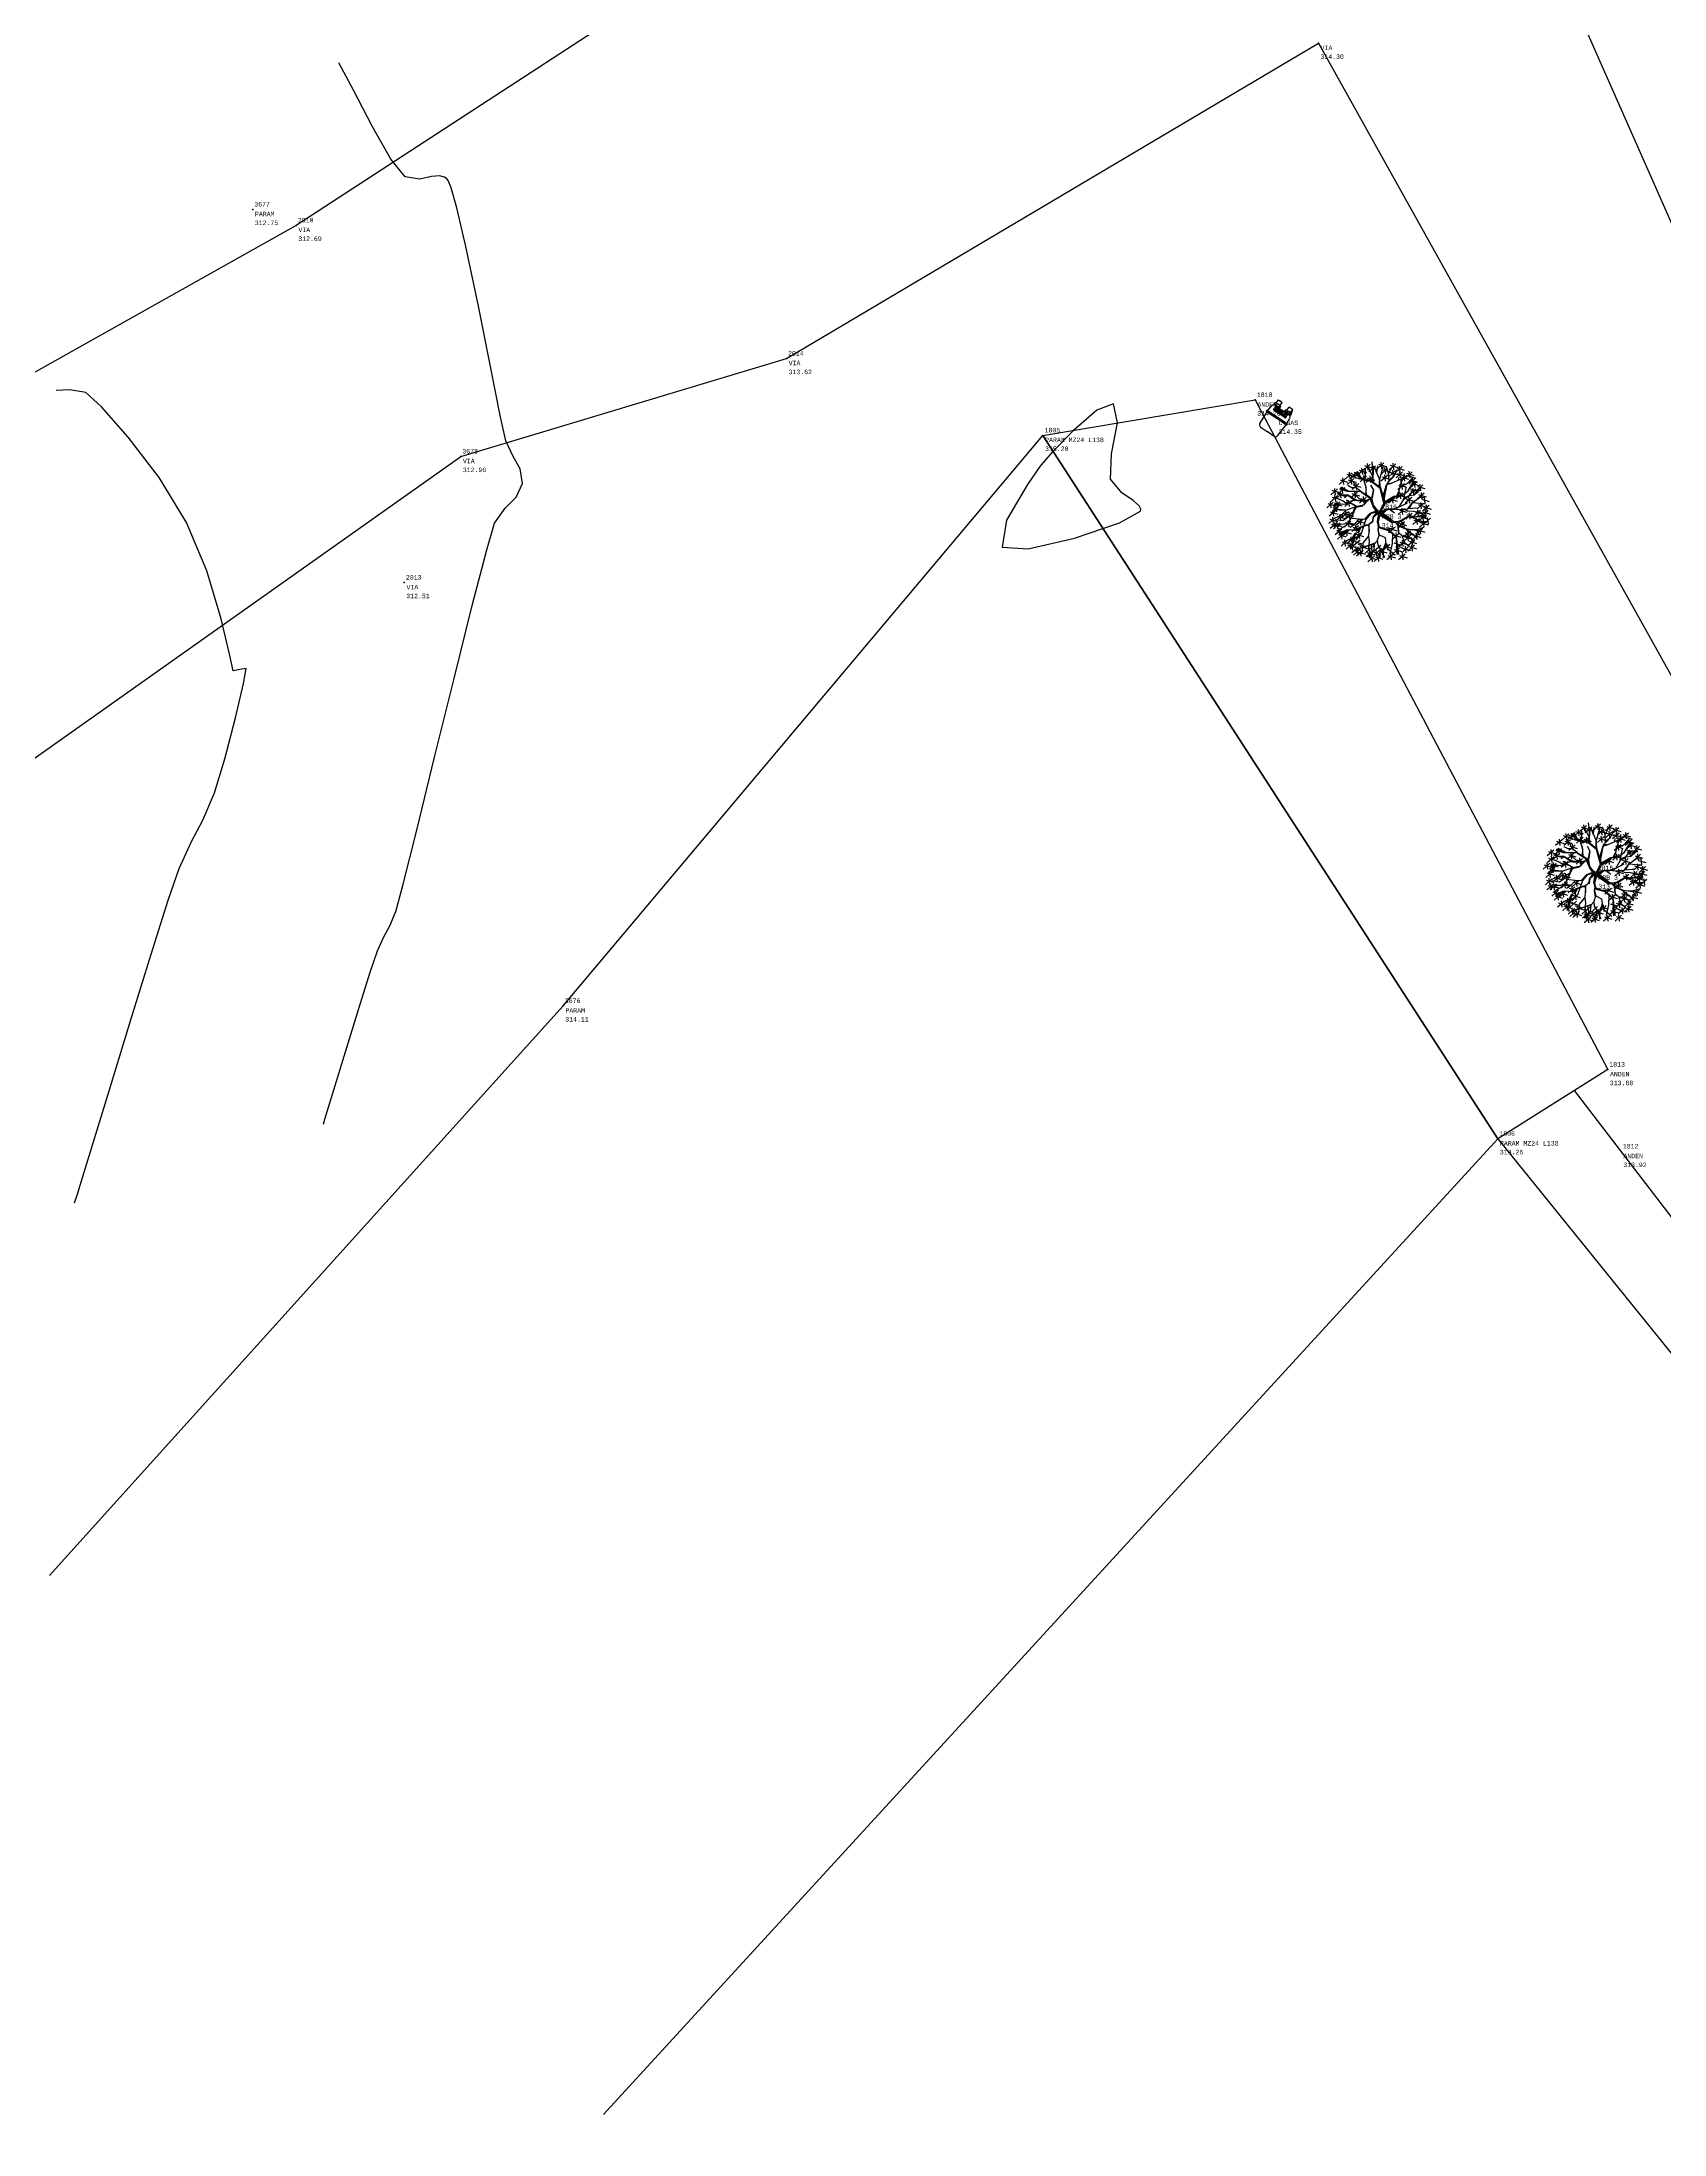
# Model space of a CAD drawing. Header units: metres. Extents: x 5050628 to 5051715, y 2427226 to 2427693.
# Drawn here: x 5051120.78 to 5051138.74, y 2427500.08 to 2427523.26 of the extents above; entities that cross this region are included whole.
import ezdxf
from ezdxf.enums import TextEntityAlignment as Align

# ---------------------------------------------------------------- set-up
doc = ezdxf.new("R2010")
doc.units = ezdxf.units.M
for name, color, linetype in [('1. Eje Vía', 7, 'Continuous'), ('Anden', 252, 'Continuous'), ('ARBOLES', 3, 'Continuous'), ('C-TOPO-MINR-N', 11, 'Continuous'), ('CVL_PUNTO', 2, 'Continuous'), ('CVL_PUNTO_COR', 2, 'Continuous'), ('CVL_PUNTO_NUM', 2, 'Continuous'), ('Paramento', 7, 'Continuous'), ('Vía', 40, 'Continuous')]:
    doc.layers.add(name, color=color, linetype=linetype)
doc.styles.add('MONOTXT4', font='monotxt4.shx')

# ---------------------------------------------------------------- blocks, each defined once
blk = doc.blocks.new('ar-2')
at = {"layer": 'ARBOLES'}
for p, q in [((28.786, 111.965), (28.579, 111.782)), ((28.613, 111.92), (28.846, 111.848)), ((28.69, 111.982), (28.714, 111.782)), ((28.994, 112.147), (28.788, 111.964)), ((28.821, 112.102), (29.055, 112.03)), ((29.043, 111.964), (28.837, 111.781)), ((28.87, 111.919), (29.104, 111.847)), ((28.899, 112.164), (28.922, 111.964)), ((28.948, 111.981), (28.971, 111.781)), ((29.159, 112.15), (28.953, 111.966)), ((29.24, 111.943), (28.972, 112.031)), ((28.986, 112.105), (29.22, 112.033)), ((29.064, 112.167), (29.087, 111.966)), ((29.381, 112.272), (29.175, 112.089)), ((29.208, 112.227), (29.442, 112.155)), ((29.442, 112.04), (29.235, 111.857)), ((29.269, 111.995), (29.502, 111.923)), ((29.286, 112.289), (29.309, 112.089)), ((29.552, 112.413), (29.346, 112.23)), ((29.401, 112.088), (29.364, 112.162)), ((29.379, 112.368), (29.613, 112.296)), ((29.632, 112.027), (29.426, 111.844)), ((29.457, 112.43), (29.48, 112.23)), ((29.459, 111.982), (29.692, 111.91)), ((29.716, 112.36), (29.509, 112.177)), ((29.537, 112.044), (29.56, 111.844)), ((29.543, 112.315), (29.776, 112.243)), ((29.603, 112.491), (29.626, 112.29)), ((29.982, 112.455), (29.776, 112.272)), ((29.809, 112.411), (30.043, 112.339)), ((29.887, 112.473), (29.91, 112.272)), ((30.096, 112.061), (29.889, 111.878)), ((30.099, 112.288), (29.893, 112.105)), ((29.923, 112.016), (30.156, 111.944)), ((29.926, 112.243), (30.16, 112.171)), ((30, 112.078), (30.023, 111.878)), ((30.004, 112.305), (30.027, 112.105)), ((30.344, 112.212), (30.137, 112.029)), ((30.353, 112.423), (30.146, 112.24)), ((30.171, 112.168), (30.404, 112.095)), ((30.18, 112.379), (30.413, 112.306)), ((30.248, 112.23), (30.271, 112.029)), ((30.257, 112.441), (30.28, 112.24)), ((30.555, 112.339), (30.348, 112.155)), ((30.566, 112.171), (30.36, 111.988)), ((30.382, 112.294), (30.615, 112.222)), ((30.393, 112.127), (30.627, 112.054)), ((30.434, 111.919), (30.446, 112)), ((30.459, 112.356), (30.482, 112.155)), ((30.471, 112.189), (30.494, 111.988)), ((30.694, 112.066), (30.488, 111.883)), ((30.521, 112.021), (30.755, 111.949)), ((30.599, 112.083), (30.622, 111.883)), ((30.86, 112.173), (30.654, 111.99)), ((30.687, 112.129), (30.921, 112.056)), ((30.743, 112.051), (30.977, 111.979)), ((30.963, 111.971), (30.756, 111.788)), ((30.765, 112.191), (30.788, 111.99)), ((30.79, 111.926), (31.023, 111.854)), ((31.017, 111.865), (30.81, 111.682)), ((30.857, 111.782), (30.956, 111.857)), ((30.867, 111.988), (30.89, 111.788)), ((30.921, 111.882), (30.945, 111.682)), ((28.4, 111.227), (28.194, 111.044)), ((28.305, 111.244), (28.328, 111.044)), ((28.528, 111.641), (28.322, 111.457)), ((28.536, 111.431), (28.33, 111.248)), ((28.355, 111.596), (28.589, 111.524)), ((28.363, 111.387), (28.597, 111.315)), ((28.603, 111.231), (28.396, 111.048)), ((28.433, 111.658), (28.456, 111.457)), ((28.441, 111.449), (28.464, 111.248)), ((28.703, 111.533), (28.497, 111.35)), ((28.507, 111.248), (28.53, 111.048)), ((28.68, 111.44), (28.53, 111.502)), ((28.764, 111.682), (28.558, 111.499)), ((28.608, 111.55), (28.631, 111.35)), ((28.669, 111.7), (28.692, 111.499)), ((28.964, 111.276), (28.758, 111.092)), ((28.869, 111.293), (28.892, 111.092)), ((29.153, 111.542), (28.947, 111.359)), ((28.98, 111.498), (29.214, 111.426)), ((29.198, 111.809), (28.992, 111.626)), ((29.025, 111.764), (29.259, 111.692)), ((29.058, 111.56), (29.081, 111.359)), ((29.29, 111.272), (29.084, 111.452)), ((29.103, 111.827), (29.126, 111.626)), ((29.426, 111.381), (29.22, 111.198)), ((29.253, 111.336), (29.486, 111.264)), ((29.331, 111.398), (29.354, 111.198)), ((30.16, 111.33), (30.393, 111.258)), ((30.237, 111.392), (30.26, 111.192)), ((30.572, 111.509), (30.366, 111.326)), ((30.399, 111.465), (30.632, 111.392)), ((30.449, 111.764), (30.683, 111.692)), ((30.477, 111.527), (30.5, 111.326)), ((30.527, 111.827), (30.55, 111.626)), ((30.603, 111.328), (30.677, 111.671)), ((30.85, 111.375), (30.644, 111.192)), ((30.677, 111.33), (30.911, 111.258)), ((30.755, 111.392), (30.778, 111.192)), ((30.808, 111.591), (31.042, 111.519)), ((30.844, 111.82), (31.077, 111.748)), ((31.2, 111.764), (30.994, 111.581)), ((31.222, 111.198), (31.016, 111.015)), ((31.027, 111.72), (31.261, 111.648)), ((31.239, 111.509), (31.033, 111.326)), ((31.066, 111.465), (31.3, 111.392)), ((31.094, 111.372), (31.231, 111.378)), ((31.105, 111.782), (31.128, 111.581)), ((31.127, 111.215), (31.15, 111.015)), ((31.144, 111.527), (31.167, 111.326)), ((31.164, 111.32), (31.398, 111.248)), ((31.242, 111.382), (31.265, 111.182)), ((28.227, 111.182), (28.46, 111.11)), ((28.468, 110.742), (28.262, 110.559)), ((28.48, 110.97), (28.274, 110.787)), ((28.295, 110.697), (28.529, 110.625)), ((28.307, 110.925), (28.541, 110.853)), ((28.513, 110.584), (28.307, 110.401)), ((28.569, 111.108), (28.363, 110.925)), ((28.373, 110.759), (28.396, 110.559)), ((28.385, 110.987), (28.408, 110.787)), ((28.608, 110.578), (28.402, 110.395)), ((28.418, 110.601), (28.441, 110.401)), ((28.43, 111.186), (28.663, 111.114)), ((28.474, 111.126), (28.497, 110.925)), ((28.699, 110.836), (28.493, 110.653)), ((28.513, 110.595), (28.536, 110.395)), ((28.526, 110.791), (28.759, 110.719)), ((28.604, 110.853), (28.627, 110.653)), ((28.875, 110.925), (28.669, 110.742)), ((28.702, 110.88), (28.936, 110.808)), ((28.953, 110.629), (28.747, 110.446)), ((28.98, 110.902), (28.774, 110.719)), ((28.78, 110.942), (28.803, 110.742)), ((28.78, 110.585), (29.013, 110.513)), ((28.807, 110.857), (29.041, 110.785)), ((28.858, 110.647), (28.881, 110.446)), ((28.885, 110.919), (28.908, 110.719)), ((29.32, 110.686), (29.114, 110.503)), ((29.147, 110.641), (29.381, 110.569)), ((29.225, 110.703), (29.248, 110.503)), ((30.627, 110.614), (30.421, 110.43)), ((30.638, 111.025), (30.432, 110.841)), ((30.454, 110.569), (30.687, 110.497)), ((30.465, 110.98), (30.699, 110.908)), ((30.532, 110.631), (30.555, 110.43)), ((30.543, 111.042), (30.566, 110.841)), ((30.868, 110.88), (30.662, 110.697)), ((30.773, 110.897), (30.796, 110.697)), ((31.089, 110.713), (30.883, 110.53)), ((30.916, 110.668), (31.15, 110.596)), ((31.128, 110.97), (30.922, 110.787)), ((30.994, 110.73), (31.017, 110.53)), ((31.033, 110.987), (31.056, 110.787)), ((31.049, 111.153), (31.283, 111.081)), ((31.276, 110.82), (31.07, 110.637)), ((31.301, 110.632), (31.094, 110.449)), ((31.103, 110.776), (31.336, 110.704)), ((31.128, 110.587), (31.361, 110.515)), ((31.368, 110.97), (31.162, 110.787)), ((31.181, 110.838), (31.204, 110.637)), ((31.394, 111.125), (31.188, 110.942)), ((31.195, 110.925), (31.428, 110.853)), ((31.205, 110.649), (31.228, 110.449)), ((31.221, 111.081), (31.455, 111.009)), ((31.433, 110.725), (31.227, 110.542)), ((31.273, 110.987), (31.296, 110.787)), ((31.299, 111.143), (31.322, 110.942)), ((31.338, 110.742), (31.361, 110.542)), ((28.34, 110.539), (28.574, 110.467)), ((28.435, 110.533), (28.669, 110.461)), ((28.669, 110.386), (28.463, 110.203)), ((28.738, 110.254), (28.532, 110.071)), ((28.565, 110.21), (28.798, 110.138)), ((28.574, 110.403), (28.597, 110.203)), ((28.848, 110.035), (28.641, 109.852)), ((28.643, 110.272), (28.666, 110.071)), ((28.675, 109.99), (28.908, 109.918)), ((28.897, 110.351), (28.69, 110.168)), ((28.724, 110.306), (28.957, 110.234)), ((28.752, 110.053), (28.776, 109.852)), ((28.801, 110.368), (28.825, 110.168)), ((29.013, 109.94), (28.807, 109.757)), ((28.84, 109.895), (29.074, 109.823)), ((29.048, 110.123), (28.842, 109.94)), ((28.875, 110.078), (29.109, 110.006)), ((28.918, 109.957), (28.941, 109.757)), ((28.953, 110.14), (28.976, 109.94)), ((28.974, 109.92), (28.997, 109.72)), ((29.183, 110.491), (28.977, 110.308)), ((29.01, 110.446), (29.243, 110.374)), ((29.237, 110.04), (29.031, 109.856)), ((29.064, 109.995), (29.297, 109.923)), ((29.088, 110.508), (29.111, 110.308)), ((29.113, 110.228), (29.346, 110.156)), ((29.181, 109.913), (29.414, 109.841)), ((29.581, 109.897), (29.605, 109.696)), ((30.165, 109.907), (29.959, 109.724)), ((30.328, 110.446), (30.122, 110.263)), ((30.155, 110.402), (30.389, 110.329)), ((30.449, 110.246), (30.243, 110.063)), ((30.276, 110.201), (30.51, 110.129)), ((30.294, 109.956), (30.527, 109.884)), ((30.354, 110.263), (30.377, 110.063)), ((30.65, 110.024), (30.444, 109.841)), ((30.477, 109.979), (30.71, 109.907)), ((30.555, 110.041), (30.578, 109.841)), ((30.811, 110.324), (30.605, 110.14)), ((30.811, 110.191), (30.605, 110.008)), ((30.638, 110.279), (30.872, 110.207)), ((30.716, 110.341), (30.739, 110.14)), ((30.716, 110.208), (30.739, 110.008)), ((30.944, 110.051), (30.738, 109.868)), ((30.771, 110.006), (31.004, 109.934)), ((30.844, 109.897), (30.867, 109.696)), ((30.849, 110.068), (30.872, 109.868)), ((31.078, 110.24), (30.872, 110.057)), ((30.883, 110.226), (31.007, 110.065)), ((30.905, 110.195), (31.138, 110.123)), ((30.983, 110.257), (31.006, 110.057)), ((31.2, 110.407), (30.994, 110.224)), ((31.105, 110.425), (31.128, 110.224)), ((29.186, 109.821), (28.979, 109.638)), ((29.235, 109.753), (29.028, 109.57)), ((29.09, 109.838), (29.113, 109.638)), ((29.331, 109.718), (29.124, 109.535)), ((29.139, 109.77), (29.162, 109.57)), ((29.158, 109.673), (29.391, 109.601)), ((29.23, 109.845), (29.463, 109.773)), ((29.235, 109.735), (29.259, 109.535)), ((29.603, 109.817), (29.397, 109.634)), ((29.459, 109.65), (29.692, 109.578)), ((29.684, 109.547), (29.478, 109.364)), ((29.508, 109.835), (29.531, 109.634)), ((29.511, 109.502), (29.745, 109.43)), ((29.514, 109.523), (29.632, 109.679)), ((29.537, 109.712), (29.56, 109.512)), ((29.589, 109.564), (29.612, 109.364)), ((29.654, 109.673), (29.887, 109.601)), ((29.887, 109.874), (29.681, 109.691)), ((29.887, 109.556), (29.681, 109.373)), ((29.904, 109.773), (29.698, 109.59)), ((29.714, 109.512), (29.948, 109.44)), ((29.731, 109.735), (29.754, 109.535)), ((29.792, 109.574), (29.815, 109.373)), ((30.01, 109.763), (29.803, 109.579)), ((29.869, 109.753), (29.831, 109.61)), ((29.831, 109.61), (29.85, 109.479)), ((29.837, 109.718), (30.07, 109.646)), ((29.914, 109.78), (29.938, 109.579)), ((29.992, 109.862), (30.226, 109.79)), ((30.282, 109.601), (30.076, 109.418)), ((30.109, 109.556), (30.343, 109.484)), ((30.167, 109.616), (30.211, 109.523)), ((30.187, 109.618), (30.21, 109.418)), ((30.471, 109.796), (30.265, 109.613)), ((30.298, 109.751), (30.532, 109.679)), ((30.376, 109.813), (30.399, 109.613)), ((30.645, 109.605), (30.439, 109.422)), ((30.472, 109.561), (30.706, 109.489)), ((30.743, 109.829), (30.537, 109.646)), ((30.55, 109.623), (30.573, 109.422)), ((30.57, 109.784), (30.804, 109.712)), ((30.648, 109.846), (30.671, 109.646)), ((30.94, 109.879), (30.733, 109.696)), ((30.767, 109.835), (31, 109.763))]:
    blk.add_line(p, q, dxfattribs=at)
at = {"layer": 'ARBOLES', "color": 27}
for p, q in [((29.041, 111.839), (28.91, 111.982)), ((29.245, 111.956), (29.091, 112.149)), ((29.115, 112.149), (29.24, 111.988)), ((29.24, 111.988), (29.14, 112.174)), ((29.277, 111.969), (29.158, 112.187)), ((29.383, 111.888), (29.245, 111.956)), ((29.383, 111.9), (29.277, 111.969)), ((29.346, 112.057), (29.369, 111.857)), ((29.37, 111.844), (29.414, 112.149)), ((29.494, 111.894), (29.383, 111.9)), ((29.588, 111.876), (29.383, 111.888)), ((29.414, 112.149), (29.395, 112.287)), ((29.619, 111.888), (29.494, 111.894)), ((29.638, 112.025), (29.5, 112.311)), ((29.862, 111.657), (29.588, 111.876)), ((29.638, 112.218), (29.619, 112.342)), ((29.619, 111.888), (29.644, 112.043)), ((29.62, 112.377), (29.643, 112.177)), ((29.638, 112.342), (29.65, 112.224)), ((29.644, 112.043), (29.638, 112.218)), ((29.638, 111.906), (29.644, 111.863)), ((29.644, 111.993), (29.662, 112.348)), ((29.669, 111.832), (29.644, 111.993)), ((29.756, 112.137), (29.688, 112.342)), ((29.762, 112.143), (29.787, 112.361)), ((29.849, 111.956), (29.762, 112.143)), ((29.837, 111.701), (29.855, 111.95)), ((29.874, 111.677), (29.849, 111.956)), ((29.855, 111.956), (29.974, 112.361)), ((30.129, 112.131), (30.048, 112.355)), ((30.08, 111.794), (30.142, 111.882)), ((30.142, 111.882), (30.129, 112.131)), ((30.136, 112.137), (30.229, 112.305)), ((30.142, 111.919), (30.297, 112.038)), ((30.147, 111.882), (30.297, 112.031)), ((30.223, 111.82), (30.428, 111.913)), ((30.297, 112.031), (30.396, 112.249)), ((30.428, 111.913), (30.739, 112.056)), ((30.484, 111.714), (30.546, 111.888)), ((30.546, 111.888), (30.595, 111.956)), ((30.595, 111.956), (30.621, 112.125)), ((30.701, 111.8), (30.857, 111.963)), ((30.757, 111.863), (30.87, 111.943)), ((30.757, 111.85), (30.882, 111.919)), ((28.723, 111.148), (28.437, 111.198)), ((28.711, 111.253), (28.481, 111.359)), ((28.53, 111.488), (28.763, 111.416)), ((28.591, 111.638), (28.825, 111.565)), ((28.853, 111.558), (28.611, 111.664)), ((28.853, 111.564), (28.636, 111.67)), ((28.897, 111.564), (28.654, 111.695)), ((28.853, 111.44), (28.68, 111.44)), ((28.829, 111.166), (28.711, 111.253)), ((28.848, 111.434), (28.755, 111.366)), ((28.791, 111.231), (29.025, 111.159)), ((29.116, 111.085), (28.811, 111.284)), ((29.016, 111.278), (28.823, 111.166)), ((28.978, 111.677), (28.853, 111.744)), ((29.245, 111.558), (28.853, 111.558)), ((29.091, 111.303), (28.853, 111.44)), ((29.041, 111.297), (28.854, 111.434)), ((29.091, 111.677), (28.978, 111.677)), ((29.246, 111.253), (29.016, 111.278)), ((29.102, 111.683), (29.041, 111.839)), ((29.234, 111.272), (29.041, 111.297)), ((29.277, 111.259), (29.091, 111.303)), ((29.258, 111.564), (29.102, 111.683)), ((29.494, 111.409), (29.245, 111.558)), ((29.408, 111.26), (29.265, 111.26)), ((29.563, 111.334), (29.271, 111.534)), ((29.457, 111.285), (29.277, 111.259)), ((29.47, 111.285), (29.339, 111.129)), ((29.433, 111.278), (29.339, 111.129)), ((29.42, 111.733), (29.37, 111.844)), ((29.37, 111.844), (29.42, 111.683)), ((29.42, 111.683), (29.414, 111.471)), ((29.439, 111.458), (29.42, 111.733)), ((29.544, 111.334), (29.457, 111.285)), ((29.55, 111.309), (29.47, 111.285)), ((29.619, 111.328), (29.494, 111.409)), ((29.55, 111.309), (29.625, 111.135)), ((29.595, 111.266), (29.563, 111.334)), ((29.662, 111.601), (29.576, 111.757)), ((29.6, 111.352), (29.656, 111.595)), ((29.644, 111.11), (29.6, 111.322)), ((29.656, 111.129), (29.619, 111.328)), ((29.625, 111.346), (29.662, 111.601)), ((29.881, 111.664), (29.669, 111.832)), ((29.98, 111.197), (29.862, 111.657)), ((29.967, 111.378), (29.881, 111.664)), ((29.961, 111.421), (30.067, 111.77)), ((29.998, 111.352), (29.967, 111.378)), ((30.004, 111.179), (29.974, 111.346)), ((29.98, 111.384), (30.017, 111.534)), ((29.998, 111.365), (30.08, 111.794)), ((30.017, 111.179), (29.998, 111.352)), ((30.017, 111.246), (30.297, 111.409)), ((30.03, 111.209), (30.253, 111.359)), ((30.036, 111.179), (30.309, 111.396)), ((30.086, 111.776), (30.223, 111.82)), ((30.104, 111.813), (30.229, 111.826)), ((30.333, 111.375), (30.126, 111.192)), ((30.297, 111.409), (30.422, 111.421)), ((30.309, 111.396), (30.471, 111.409)), ((30.385, 111.421), (30.459, 111.59)), ((30.622, 111.809), (30.416, 111.626)), ((30.422, 111.421), (30.446, 111.502)), ((30.446, 111.502), (30.491, 111.701)), ((30.471, 111.409), (30.565, 111.446)), ((30.472, 111.091), (30.609, 111.322)), ((30.491, 111.701), (30.701, 111.8)), ((30.491, 111.091), (30.721, 111.21)), ((30.502, 111.739), (30.695, 111.794)), ((30.565, 111.446), (30.739, 111.577)), ((30.609, 111.322), (30.783, 111.434)), ((30.615, 111.366), (30.789, 111.44)), ((30.727, 111.017), (30.876, 111.216)), ((30.739, 111.577), (30.857, 111.782)), ((30.981, 111.635), (30.775, 111.452)), ((30.777, 111.036), (30.889, 111.229)), ((30.783, 111.648), (31.017, 111.576)), ((30.783, 111.434), (30.939, 111.453)), ((30.789, 111.434), (30.895, 111.621)), ((30.876, 111.216), (31.094, 111.372)), ((30.886, 111.653), (30.909, 111.452)), ((30.889, 111.216), (31.275, 111.173)), ((30.939, 111.453), (31.088, 111.652)), ((30.939, 111.453), (31.119, 111.614)), ((28.396, 111.064), (28.63, 110.991)), ((28.406, 110.992), (28.767, 110.98)), ((28.786, 110.98), (28.412, 111.011)), ((28.648, 110.817), (28.418, 110.705)), ((28.637, 111.16), (28.419, 111.135)), ((28.431, 111.16), (28.556, 111.166)), ((28.699, 110.637), (28.456, 110.675)), ((28.923, 110.563), (28.63, 110.525)), ((28.804, 110.979), (28.648, 110.817)), ((28.848, 110.743), (28.699, 110.637)), ((28.823, 111.166), (28.723, 111.148)), ((28.991, 110.793), (28.798, 110.5)), ((29.102, 111.085), (28.804, 110.979)), ((28.985, 110.805), (28.848, 110.743)), ((29.284, 110.681), (28.916, 110.724)), ((29.06, 110.538), (28.923, 110.563)), ((29.072, 111.067), (28.973, 110.799)), ((29.103, 111.06), (28.985, 110.805)), ((28.997, 111.173), (29.14, 111.098)), ((29.178, 110.669), (29.06, 110.538)), ((29.339, 111.129), (29.102, 111.085)), ((29.109, 111.067), (29.327, 111.116)), ((29.408, 110.693), (29.178, 110.669)), ((29.421, 110.687), (29.271, 110.245)), ((29.545, 110.868), (29.377, 110.693)), ((29.551, 110.861), (29.408, 110.693)), ((29.433, 110.693), (29.582, 110.868)), ((29.613, 110.612), (29.514, 110.525)), ((29.582, 110.575), (29.514, 110.519)), ((29.738, 110.942), (29.545, 110.868)), ((29.756, 110.917), (29.551, 110.861)), ((29.626, 110.6), (29.582, 110.575)), ((29.644, 110.774), (29.613, 110.612)), ((29.651, 110.743), (29.626, 110.6)), ((29.763, 110.923), (29.638, 111.098)), ((29.749, 110.967), (29.644, 111.11)), ((29.848, 110.918), (29.651, 110.743)), ((29.756, 110.992), (29.656, 111.129)), ((29.657, 110.768), (29.781, 110.936)), ((29.812, 110.923), (29.657, 110.768)), ((29.855, 110.917), (29.749, 110.967)), ((29.855, 110.917), (29.756, 110.992)), ((29.812, 110.874), (29.769, 110.625)), ((29.848, 110.918), (29.775, 110.612)), ((29.775, 110.612), (29.812, 110.457)), ((29.856, 110.812), (29.8, 110.618)), ((29.8, 110.618), (29.825, 110.469)), ((29.848, 110.918), (29.98, 111.197)), ((29.848, 110.918), (30.004, 111.179)), ((29.848, 110.918), (29.887, 110.811)), ((29.893, 110.954), (29.881, 110.917)), ((29.881, 110.917), (29.905, 110.817)), ((29.887, 110.811), (30.223, 110.599)), ((29.905, 110.817), (29.918, 110.917)), ((29.918, 110.992), (30.017, 111.16)), ((29.918, 110.936), (30.043, 111.017)), ((29.918, 110.917), (29.918, 110.992)), ((29.924, 110.911), (30.018, 110.986)), ((29.93, 110.898), (30.291, 110.618)), ((29.937, 110.805), (29.93, 110.867)), ((29.93, 110.867), (30.21, 110.655)), ((30.204, 110.631), (29.937, 110.805)), ((29.949, 110.886), (30.092, 111.005)), ((30.21, 110.655), (29.967, 110.811)), ((30.018, 110.986), (30.105, 111.017)), ((30.092, 111.005), (30.155, 111.005)), ((30.105, 111.017), (30.298, 111.017)), ((30.155, 111.005), (30.31, 110.892)), ((30.192, 110.986), (30.323, 111.011)), ((30.291, 110.618), (30.204, 110.631)), ((30.223, 110.599), (30.341, 110.593)), ((30.279, 111.017), (30.472, 111.091)), ((30.298, 111.017), (30.422, 110.992)), ((30.309, 110.618), (30.372, 110.618)), ((30.341, 110.593), (30.422, 110.493)), ((30.348, 111.017), (30.478, 111.091)), ((30.372, 110.618), (30.502, 110.649)), ((30.403, 110.581), (30.446, 110.493)), ((30.409, 110.581), (30.534, 110.643)), ((30.422, 110.992), (30.727, 111.017)), ((30.502, 110.649), (30.739, 110.787)), ((30.528, 110.992), (30.659, 110.986)), ((30.534, 110.643), (30.733, 110.768)), ((30.628, 111.005), (30.721, 110.955)), ((30.695, 110.835), (30.928, 110.763)), ((30.721, 110.955), (30.908, 110.942)), ((30.733, 110.768), (30.9, 110.737)), ((30.739, 110.787), (30.882, 110.755)), ((30.746, 111.023), (30.976, 111.048)), ((30.882, 110.755), (31.199, 110.787)), ((30.9, 110.737), (31.156, 110.631)), ((31.138, 110.612), (30.907, 110.724)), ((30.908, 110.942), (31.293, 110.874)), ((31.181, 110.811), (30.919, 110.761)), ((30.955, 110.925), (31.189, 110.853)), ((30.976, 111.048), (31.063, 111.042)), ((31.249, 110.581), (31.138, 110.612)), ((31.261, 110.599), (31.144, 110.625)), ((31.156, 110.631), (31.274, 110.625)), ((31.298, 110.798), (31.181, 110.811)), ((31.199, 110.787), (31.293, 110.755)), ((31.298, 110.78), (31.224, 110.792)), ((28.568, 110.525), (28.462, 110.5)), ((28.63, 110.525), (28.475, 110.482)), ((28.496, 110.341), (28.729, 110.269)), ((28.798, 110.5), (28.531, 110.339)), ((28.755, 110.538), (28.537, 110.532)), ((28.86, 110.357), (28.58, 110.27)), ((28.705, 110.282), (28.58, 110.257)), ((28.599, 110.233), (28.705, 110.282)), ((28.612, 110.208), (28.842, 110.345)), ((28.991, 110.096), (28.755, 109.984)), ((29.109, 110.339), (28.86, 110.357)), ((29.066, 110.532), (28.923, 110.438)), ((29.035, 110.158), (28.96, 109.791)), ((29.091, 110.245), (28.973, 109.766)), ((29.078, 110.251), (28.991, 110.096)), ((29.184, 110.282), (29.078, 110.251)), ((29.286, 110.273), (29.08, 110.09)), ((29.271, 110.245), (29.103, 110.052)), ((29.228, 110.432), (29.109, 110.339)), ((29.122, 110.332), (29.228, 110.407)), ((29.228, 110.407), (29.165, 110.282)), ((29.253, 110.426), (29.184, 110.282)), ((29.191, 110.29), (29.214, 110.09)), ((29.676, 109.915), (29.215, 109.772)), ((29.414, 110.507), (29.228, 110.432)), ((29.246, 109.784), (29.713, 109.952)), ((29.427, 110.494), (29.253, 110.426)), ((29.321, 109.952), (29.302, 109.679)), ((29.489, 110.152), (29.321, 109.952)), ((29.514, 110.519), (29.414, 110.507)), ((29.501, 110.482), (29.427, 110.494)), ((29.52, 110.332), (29.489, 110.152)), ((29.52, 109.984), (29.489, 109.753)), ((29.495, 110.164), (29.52, 109.984)), ((29.501, 110.519), (29.52, 110.332)), ((29.52, 110.307), (29.526, 110.513)), ((29.682, 109.915), (29.663, 109.729)), ((29.781, 110.027), (29.682, 109.915)), ((29.831, 110.195), (29.775, 110.04)), ((29.775, 110.04), (29.787, 109.884)), ((29.8, 110.45), (29.787, 110.357)), ((29.787, 110.357), (29.819, 110.183)), ((29.819, 110.432), (29.794, 110.364)), ((29.794, 110.364), (29.837, 110.208)), ((29.812, 110.457), (29.887, 110.413)), ((29.825, 110.469), (29.912, 110.426)), ((29.837, 110.208), (30.018, 110.12)), ((29.887, 110.413), (30.124, 110.345)), ((29.912, 110.426), (30.092, 110.37)), ((30.024, 109.909), (29.955, 109.76)), ((30.043, 109.915), (29.962, 109.747)), ((30.018, 110.12), (30.043, 109.915)), ((30.03, 109.965), (30.024, 109.909)), ((30.043, 109.915), (30.099, 109.772)), ((30.285, 110.413), (30.055, 110.382)), ((30.07, 109.924), (30.093, 109.724)), ((30.124, 110.37), (30.254, 110.264)), ((30.124, 110.345), (30.248, 110.245)), ((30.13, 110.37), (30.285, 110.413)), ((30.235, 109.934), (30.167, 109.616)), ((30.248, 110.245), (30.235, 109.934)), ((30.26, 110.257), (30.379, 110.071)), ((30.366, 110.046), (30.379, 109.853)), ((30.379, 110.071), (30.397, 109.884)), ((30.416, 110.488), (30.428, 110.282)), ((30.422, 110.493), (30.701, 110.369)), ((30.428, 110.282), (30.546, 110.189)), ((30.453, 110.282), (30.435, 110.482)), ((30.446, 110.493), (30.695, 110.388)), ((30.546, 110.189), (30.615, 109.971)), ((30.565, 110.171), (30.814, 110.102)), ((30.578, 110.189), (30.827, 110.108)), ((30.615, 109.971), (30.771, 109.853)), ((30.638, 110.146), (30.872, 110.074)), ((30.683, 110.364), (30.883, 110.226)), ((30.695, 110.388), (31, 110.35)), ((30.701, 110.369), (31.019, 110.376)), ((30.827, 110.108), (30.914, 109.977)), ((31, 110.35), (31.099, 110.195)), ((31.019, 110.376), (31.231, 110.443)), ((31.027, 110.363), (31.261, 110.29)), ((29.215, 109.772), (29.085, 109.691)), ((29.302, 109.679), (29.259, 109.616)), ((29.632, 109.695), (29.426, 109.512)), ((29.677, 109.879), (29.47, 109.696)), ((29.663, 109.729), (29.47, 109.517)), ((29.663, 109.722), (29.539, 109.511)), ((29.787, 109.884), (29.869, 109.753)), ((29.875, 109.753), (29.999, 109.492)), ((29.962, 109.747), (29.955, 109.486)), ((30.099, 109.772), (30.335, 109.573)), ((30.397, 109.585), (30.372, 109.841)), ((30.379, 109.853), (30.422, 109.592)), ((30.391, 109.884), (30.441, 109.592)), ((30.397, 109.884), (30.652, 109.735))]:
    blk.add_line(p, q, dxfattribs=at)
blk = doc.blocks.new('*X64')
at = {"color": 0}
for p, q in [((833.9, 176.5, 2), (834.9, 177.6, 2)), ((833.9, 177, 2), (834.5, 177.6, 2)), ((833.9, 177.4, 2), (834, 177.6, 2)), ((833.9, 176.1, 2), (834.4, 176.6, 2)), ((833.9, 175.6, 2), (834.4, 176.1, 2)), ((833.9, 175.2, 2), (834.4, 175.7, 2)), ((833.9, 174.7, 2), (834.4, 175.2, 2)), ((834, 174.4, 2), (834.6, 175, 2)), ((834.4, 174.4, 2), (835, 175, 2)), ((834.8, 177, 2), (835.4, 177.6, 2)), ((834.9, 174.4, 2), (836.4, 175.9, 2)), ((835.2, 177, 2), (835.8, 177.6, 2)), ((835.3, 174.4, 2), (836.4, 175.4, 2)), ((835.4, 176.2, 2), (836.7, 177.6, 2)), ((835.4, 176.7, 2), (836.3, 177.6, 2)), ((835.4, 175.8, 2), (836.4, 176.8, 2)), ((835.4, 175.3, 2), (836.4, 176.3, 2)), ((835.8, 174.4, 2), (836.4, 175, 2)), ((836.2, 174.4, 2), (836.8, 175, 2)), ((836.6, 177, 2), (837.2, 177.6, 2)), ((836.7, 174.4, 2), (837.3, 175, 2)), ((837, 177, 2), (837.6, 177.6, 2)), ((837.1, 174.4, 2), (838.4, 175.6, 2)), ((837.4, 176.4, 2), (838.5, 177.6, 2)), ((837.4, 176.9, 2), (838.1, 177.6, 2)), ((837.4, 176, 2), (839, 177.6, 2)), ((837.4, 175.5, 2), (838.4, 176.5, 2)), ((837.4, 175.1, 2), (838.4, 176.1, 2)), ((837.6, 174.4, 2), (838.4, 175.2, 2)), ((838, 174.4, 2), (838.6, 175, 2)), ((838.5, 174.4, 2), (839.1, 175, 2)), ((838.8, 177, 2), (839.4, 177.6, 2)), ((838.9, 174.4, 2), (840.1, 175.6, 2)), ((839.3, 177, 2), (839.9, 177.6, 2)), ((839.4, 176.6, 2), (840.1, 177.4, 2)), ((839.4, 176.2, 2), (840.1, 177, 2)), ((839.4, 175.7, 2), (840.1, 176.5, 2)), ((839.4, 175.3, 2), (840.1, 176.1, 2)), ((839.4, 174.4, 2), (840.1, 175.2, 2)), ((839.8, 174.4, 2), (840.1, 174.7, 2))]:
    blk.add_line(p, q, dxfattribs=at)
blk = doc.blocks.new('gas')
for p, q in [((840269.28, 1366923.33, -0.27), (840269.31, 1366923.67, -0.27)), ((840269.36, 1366923.8, -0.27), (840269.36, 1366923.91, -0.27)), ((840269.36, 1366923.82, -0.27), (840269.74, 1366923.82, -0.27)), ((840269.36, 1366923.8, -0.27), (840269.74, 1366923.8, -0.27)), ((840269.4, 1366923.93, -0.27), (840269.55, 1366923.93, -0.27)), ((840269.42, 1366923.93, -0.27), (840269.42, 1366924.14, -0.27)), ((840269.42, 1366924.14, -0.27), (840269.67, 1366924.14, -0.27)), ((840269.42, 1366923.78, -0.27), (840269.42, 1366923.8, -0.27)), ((840269.43, 1366923.78, -0.27), (840269.9, 1366923.78, -0.27)), ((840269.45, 1366923.91, -0.27), (840269.45, 1366923.82, -0.27)), ((840269.51, 1366923.53, -0.27), (840269.51, 1366923.78, -0.27)), ((840269.51, 1366923.53, -0.27), (840269.9, 1366923.53, -0.27)), ((840269.53, 1366923.76, -0.27), (840269.9, 1366923.76, -0.27)), ((840269.53, 1366923.55, -0.27), (840269.53, 1366923.76, -0.27)), ((840269.53, 1366923.55, -0.27), (840269.9, 1366923.55, -0.27)), ((840269.69, 1366923.93, -0.27), (840269.55, 1366923.93, -0.27)), ((840269.57, 1366923.59, -0.27), (840269.57, 1366923.72, -0.27)), ((840269.57, 1366923.72, -0.27), (840270.01, 1366923.72, -0.27)), ((840269.57, 1366923.59, -0.27), (840270.01, 1366923.59, -0.27)), ((840269.62, 1366923.68, -0.27), (840269.64, 1366923.68, -0.27)), ((840269.62, 1366923.64, -0.27), (840269.62, 1366923.68, -0.27)), ((840269.62, 1366923.64, -0.27), (840269.64, 1366923.64, -0.27)), ((840269.64, 1366923.91, -0.27), (840269.64, 1366923.82, -0.27)), ((840269.64, 1366923.64, -0.27), (840269.64, 1366923.68, -0.27)), ((840269.66, 1366923.68, -0.27), (840269.68, 1366923.68, -0.27)), ((840269.66, 1366923.64, -0.27), (840269.66, 1366923.68, -0.27)), ((840269.66, 1366923.64, -0.27), (840269.68, 1366923.64, -0.27)), ((840269.67, 1366923.93, -0.27), (840269.67, 1366924.14, -0.27)), ((840269.67, 1366923.78, -0.27), (840269.67, 1366923.8, -0.27)), ((840269.68, 1366923.64, -0.27), (840269.68, 1366923.68, -0.27)), ((840269.71, 1366923.68, -0.27), (840269.73, 1366923.68, -0.27)), ((840269.71, 1366923.64, -0.27), (840269.71, 1366923.68, -0.27)), ((840269.71, 1366923.64, -0.27), (840269.73, 1366923.64, -0.27)), ((840269.73, 1366923.8, -0.27), (840269.73, 1366923.91, -0.27)), ((840269.73, 1366923.64, -0.27), (840269.73, 1366923.68, -0.27)), ((840269.75, 1366923.68, -0.27), (840269.77, 1366923.68, -0.27)), ((840269.75, 1366923.64, -0.27), (840269.75, 1366923.68, -0.27)), ((840269.75, 1366923.64, -0.27), (840269.77, 1366923.64, -0.27)), ((840269.77, 1366923.64, -0.27), (840269.77, 1366923.68, -0.27)), ((840269.79, 1366923.68, -0.27), (840269.81, 1366923.68, -0.27)), ((840269.79, 1366923.64, -0.27), (840269.79, 1366923.68, -0.27)), ((840269.79, 1366923.64, -0.27), (840269.81, 1366923.64, -0.27)), ((840269.81, 1366923.64, -0.27), (840269.81, 1366923.68, -0.27)), ((840269.83, 1366923.68, -0.27), (840269.85, 1366923.68, -0.27)), ((840269.83, 1366923.64, -0.27), (840269.83, 1366923.68, -0.27)), ((840269.83, 1366923.64, -0.27), (840269.85, 1366923.64, -0.27)), ((840269.85, 1366923.64, -0.27), (840269.85, 1366923.68, -0.27)), ((840269.86, 1366923.69, -0.27), (840269.86, 1366923.62, -0.27)), ((840269.86, 1366923.69, -0.27), (840269.99, 1366923.69, -0.27)), ((840269.86, 1366923.62, -0.27), (840269.99, 1366923.62, -0.27)), ((840269.87, 1366923.68, -0.27), (840269.89, 1366923.68, -0.27)), ((840269.87, 1366923.64, -0.27), (840269.87, 1366923.68, -0.27)), ((840269.87, 1366923.64, -0.27), (840269.89, 1366923.64, -0.27)), ((840269.89, 1366923.64, -0.27), (840269.89, 1366923.68, -0.27)), ((840270.37, 1366923.78, -0.27), (840269.9, 1366923.78, -0.27)), ((840270.28, 1366923.76, -0.27), (840269.9, 1366923.76, -0.27)), ((840270.28, 1366923.55, -0.27), (840269.9, 1366923.55, -0.27)), ((840270.3, 1366923.53, -0.27), (840269.9, 1366923.53, -0.27)), ((840269.91, 1366923.68, -0.27), (840269.94, 1366923.68, -0.27)), ((840269.91, 1366923.64, -0.27), (840269.91, 1366923.68, -0.27)), ((840269.91, 1366923.64, -0.27), (840269.94, 1366923.64, -0.27)), ((840269.94, 1366923.64, -0.27), (840269.94, 1366923.68, -0.27)), ((840269.96, 1366923.68, -0.27), (840269.98, 1366923.68, -0.27)), ((840269.96, 1366923.64, -0.27), (840269.96, 1366923.68, -0.27)), ((840269.96, 1366923.64, -0.27), (840269.98, 1366923.64, -0.27)), ((840269.98, 1366923.64, -0.27), (840269.98, 1366923.68, -0.27)), ((840269.99, 1366923.69, -0.27), (840269.99, 1366923.62, -0.27)), ((840270.01, 1366923.59, -0.27), (840270.01, 1366923.72, -0.27)), ((840270.07, 1366923.8, -0.27), (840270.07, 1366923.91, -0.27)), ((840270.44, 1366923.82, -0.27), (840270.07, 1366923.82, -0.27)), ((840270.44, 1366923.8, -0.27), (840270.07, 1366923.8, -0.27)), ((840270.11, 1366923.93, -0.27), (840270.26, 1366923.93, -0.27)), ((840270.38, 1366924.14, -0.27), (840270.13, 1366924.14, -0.27)), ((840270.13, 1366923.93, -0.27), (840270.13, 1366924.14, -0.27)), ((840270.13, 1366923.78, -0.27), (840270.13, 1366923.8, -0.27)), ((840270.16, 1366923.91, -0.27), (840270.16, 1366923.82, -0.27)), ((840270.4, 1366923.93, -0.27), (840270.26, 1366923.93, -0.27)), ((840270.28, 1366923.55, -0.27), (840270.28, 1366923.76, -0.27)), ((840270.3, 1366923.53, -0.27), (840270.3, 1366923.78, -0.27)), ((840270.35, 1366923.91, -0.27), (840270.35, 1366923.82, -0.27)), ((840270.38, 1366923.93, -0.27), (840270.38, 1366924.14, -0.27)), ((840270.38, 1366923.78, -0.27), (840270.38, 1366923.8, -0.27)), ((840270.44, 1366923.8, -0.27), (840270.44, 1366923.91, -0.27)), ((840270.53, 1366923.33, -0.27), (840270.5, 1366923.67, -0.27)), ((840269.27, 1366923.32, -0.27), (840269.23, 1366923.32, -0.27)), ((840269.23, 1366923.24, -0.27), (840269.23, 1366923.32, -0.27)), ((840269.28, 1366923.28, -0.27), (840269.23, 1366923.28, -0.27)), ((840269.27, 1366923.24, -0.27), (840269.23, 1366923.24, -0.27)), ((840269.28, 1366923.32, -0.27), (840269.9, 1366923.32, -0.27)), ((840269.28, 1366923.28, -0.27), (840269.9, 1366923.28, -0.27)), ((840269.28, 1366923.24, -0.27), (840269.9, 1366923.24, -0.27)), ((840269.28, 1366923.23, -0.27), (840269.31, 1366922.48, -0.27)), ((840269.44, 1366922.36, -0.27), (840269.9, 1366922.36, -0.27)), ((840270.53, 1366923.32, -0.27), (840269.9, 1366923.32, -0.27)), ((840270.53, 1366923.28, -0.27), (840269.9, 1366923.28, -0.27)), ((840270.53, 1366923.24, -0.27), (840269.9, 1366923.24, -0.27)), ((840270.37, 1366922.36, -0.27), (840269.9, 1366922.36, -0.27)), ((840270.53, 1366923.23, -0.27), (840270.49, 1366922.48, -0.27)), ((840270.53, 1366923.28, -0.27), (840270.57, 1366923.28, -0.27)), ((840270.54, 1366923.32, -0.27), (840270.57, 1366923.32, -0.27)), ((840270.54, 1366923.24, -0.27), (840270.57, 1366923.24, -0.27)), ((840270.57, 1366923.24, -0.27), (840270.57, 1366923.32, -0.27))]:
    blk.add_line(p, q)
blk.add_circle((840270.13, 1366923.66, -0.27), 0.0262)
for centre, radius, start, end in [((840269.43, 1366923.66, -0.27), 0.125, 90, 174.8056), ((840269.41, 1366923.86, -0.27), 0.0649, 42.9903, 138.0008), ((840269.55, 1366923.71, -0.27), 0.216, 89.6554, 115.4022), ((840269.55, 1366923.71, -0.27), 0.216, 64.5978, 90.3446), ((840269.69, 1366923.86, -0.27), 0.0649, 41.9992, 137.0097), ((840270.12, 1366923.86, -0.27), 0.0649, 42.9903, 138.0008), ((840270.2, 1366923.66, -0.27), 0.0577, 202.5546, 161.6842), ((840270.26, 1366923.71, -0.27), 0.216, 89.6554, 115.4022), ((840270.26, 1366923.71, -0.27), 0.216, 64.5978, 90.3446), ((840270.4, 1366923.86, -0.27), 0.0649, 41.9992, 137.0097), ((840270.37, 1366923.66, -0.27), 0.125, 5.1944, 90), ((840269.27, 1366923.33, -0.27), 0.0104, 270, 354.8056), ((840269.27, 1366923.23, -0.27), 0.0104, 2.7263, 90), ((840269.44, 1366922.49, -0.27), 0.125, 182.7263, 270), ((840270.37, 1366922.49, -0.27), 0.125, 270, 357.2737), ((840270.54, 1366923.33, -0.27), 0.0104, 185.1944, 270), ((840270.54, 1366923.23, -0.27), 0.0104, 90, 177.2737)]:
    blk.add_arc(centre, radius, start, end)
blk.add_point((840269.55, 1366924.14, -0.27))
blk.add_point((840269.55, 1366924.14, -0.27))
blk.add_point((840269.55, 1366924.14, -0.27))
blk.add_point((840269.55, 1366924.14, -0.27))
at = {"xscale": 0.0208869013937668, "yscale": 0.0208869013937668, "zscale": 0.0208869013937668}
blk.add_blockref('*X64', (840252.45, 1366919.98, -0.32), dxfattribs=at)

msp = doc.modelspace()

# ---------------------------------------------------------------- linework, layer by layer
at = {"layer": '1. Eje Vía', "elevation": 280.286, "flags": 128}
msp.add_lwpolyline([(5051213.426, 2427437.147), (5051208.207, 2427443.024), (5051202.584, 2427449.608), (5051196.602, 2427455.659), (5051191.108, 2427460.742), (5051186.82, 2427465.441), (5051182.568, 2427470.892), (5051177.332, 2427476.559), (5051172.094, 2427482.04), (5051166.677, 2427487.713), (5051161.158, 2427493.561), (5051155.4, 2427499.489), (5051149.761, 2427505.437), (5051144.563, 2427511.643), (5051140.126, 2427518.295), (5051136.675, 2427526.117), (5051134.939, 2427534.766), (5051134.96, 2427542.765), (5051136.762, 2427550.747)], dxfattribs=at)
at = {"layer": 'Anden', "flags": 128}
for points, elevation in [([(5051131.862, 2427518.899), (5051134.212, 2427519.291), (5051138.115, 2427511.874), (5051136.897, 2427511.108), (5051131.862, 2427518.899)], 314.576), ([(5051142.538, 2427504.129), (5051143.031, 2427504.75), (5051137.746, 2427511.642), (5051136.897, 2427511.108), (5051142.538, 2427504.129)], 314.048)]:
    msp.add_lwpolyline(points, dxfattribs=dict(at, elevation=elevation))
at = {"layer": 'C-TOPO-MINR-N', "color": 32, "linetype": 'Continuous', "lineweight": -3}
for points in [[(5051123.895, 2427511.269, 313.966), (5051123.912, 2427511.324, 313.966), (5051123.953, 2427511.457, 313.966), (5051124.027, 2427511.699, 313.966), (5051124.141, 2427512.072, 313.966), (5051124.288, 2427512.55, 313.966), (5051124.414, 2427512.954, 313.966), (5051124.494, 2427513.189, 313.966), (5051124.565, 2427513.345, 313.966), (5051124.63, 2427513.466, 313.966), (5051124.697, 2427513.624, 313.966), (5051124.775, 2427513.914, 313.966), (5051124.928, 2427514.527, 313.966), (5051125.127, 2427515.335, 313.966), (5051125.342, 2427516.207, 313.966), (5051125.544, 2427517.016, 313.966), (5051125.703, 2427517.632, 313.966), (5051125.791, 2427517.927, 313.966), (5051125.909, 2427518.092, 313.966), (5051126.029, 2427518.213, 313.966), (5051126.098, 2427518.367, 313.966), (5051126.075, 2427518.529, 313.966), (5051125.996, 2427518.664, 313.966), (5051125.915, 2427518.838, 313.966), (5051125.852, 2427519.12, 313.966), (5051125.745, 2427519.662, 313.966), (5051125.611, 2427520.33, 313.966), (5051125.473, 2427520.99, 313.966), (5051125.373, 2427521.42, 313.966), (5051125.31, 2427521.64, 313.966), (5051125.277, 2427521.723, 313.966), (5051125.263, 2427521.741, 313.966), (5051125.237, 2427521.759, 313.966), (5051125.182, 2427521.775, 313.966), (5051125.091, 2427521.767, 313.966), (5051124.961, 2427521.738, 313.966), (5051124.801, 2427521.762, 313.966), (5051124.643, 2427521.959, 313.966), (5051124.436, 2427522.324, 313.966), (5051124.227, 2427522.724, 313.966), (5051124.065, 2427523.026, 313.966)], [(5051121.141, 2427510.397, 312.966), (5051121.169, 2427510.484, 312.966), (5051121.232, 2427510.69, 312.966), (5051121.346, 2427511.061, 312.966), (5051121.522, 2427511.637, 312.966), (5051121.759, 2427512.413, 312.966), (5051121.988, 2427513.153, 312.966), (5051122.177, 2427513.75, 312.966), (5051122.297, 2427514.1, 312.966), (5051122.434, 2427514.402, 312.966), (5051122.56, 2427514.636, 312.966), (5051122.69, 2427514.94, 312.966), (5051122.804, 2427515.316, 312.966), (5051122.92, 2427515.769, 312.966), (5051123.009, 2427516.151, 312.966), (5051123.04, 2427516.317, 312.966), (5051122.971, 2427516.305, 312.966), (5051122.897, 2427516.292, 312.966), (5051122.858, 2427516.46, 312.966), (5051122.763, 2427516.868, 312.966), (5051122.606, 2427517.398, 312.966), (5051122.381, 2427517.935, 312.966), (5051122.075, 2427518.432, 312.966), (5051121.734, 2427518.88, 312.966), (5051121.437, 2427519.216, 312.966), (5051121.263, 2427519.373, 312.966), (5051121.083, 2427519.405, 312.966), (5051120.936, 2427519.396, 312.966)]]:
    msp.add_polyline3d(points, dxfattribs=at)
msp.add_polyline3d([(5051132.942, 2427518.061, 315.966), (5051132.944, 2427518.081, 315.966), (5051132.926, 2427518.12, 315.966), (5051132.859, 2427518.177, 315.966), (5051132.734, 2427518.263, 315.966), (5051132.611, 2427518.414, 315.966), (5051132.622, 2427518.696, 315.966), (5051132.687, 2427519.039, 315.966), (5051132.644, 2427519.247, 315.966), (5051132.46, 2427519.178, 315.966), (5051132.201, 2427518.953, 315.966), (5051131.969, 2427518.715, 315.966), (5051131.867, 2427518.602, 315.966), (5051131.829, 2427518.553, 315.966), (5051131.69, 2427518.354, 315.966), (5051131.46, 2427517.959, 315.966), (5051131.409, 2427517.659, 315.966), (5051131.699, 2427517.641, 315.966), (5051132.213, 2427517.762, 315.966), (5051132.708, 2427517.932, 315.966), (5051132.942, 2427518.061, 315.966)], close=True, dxfattribs=at)
at = {"layer": 'CVL_PUNTO', "color": 4}
for p in [(5051134.911, 2427523.242, 314.769), (5051134.911, 2427523.242, 314.769), (5051123.112, 2427521.401, 313.213), (5051123.112, 2427521.401, 313.213), (5051123.594, 2427521.225, 313.156), (5051123.594, 2427521.225, 313.156), (5051129.022, 2427519.75, 314.083), (5051129.022, 2427519.75, 314.083), (5051134.212, 2427519.291, 314.725), (5051134.212, 2427519.291, 314.725), (5051131.862, 2427518.899, 315.663), (5051131.862, 2427518.899, 315.663), (5051134.446, 2427519.088, 314.813), (5051134.446, 2427519.088, 314.813), (5051125.415, 2427518.665, 313.43), (5051125.415, 2427518.665, 313.43), (5051135.59, 2427518.05, 314.502), (5051135.59, 2427518.05, 314.502), (5051124.79, 2427517.268, 312.974), (5051124.79, 2427517.268, 312.974), (5051137.987, 2427514.049, 314.31), (5051137.987, 2427514.049, 314.31), (5051126.55, 2427512.579, 314.576), (5051126.55, 2427512.579, 314.576), (5051138.115, 2427511.874, 314.346), (5051138.115, 2427511.874, 314.346), (5051136.897, 2427511.108, 314.722), (5051136.897, 2427511.108, 314.722), (5051138.264, 2427510.967, 314.387), (5051138.264, 2427510.967, 314.387)]:
    msp.add_point(p, dxfattribs=at)
at = {"layer": 'Paramento', "elevation": 314.576, "flags": 128}
for points in [[(5051120.862, 2427506.271), (5051126.55, 2427512.579), (5051131.862, 2427518.899), (5051136.897, 2427511.108), (5051142.538, 2427504.129), (5051144.497, 2427503.447), (5051151.817, 2427495.492), (5051151.884, 2427495.172), (5051158.667, 2427488.765), (5051165.549, 2427481.073), (5051173.17, 2427472.409), (5051182.312, 2427463.915), (5051182.358, 2427463.677), (5051189.118, 2427456.995), (5051190.273, 2427457.488), (5051197.926, 2427448.71), (5051195.753, 2427446.17), (5051202.884, 2427438.426), (5051194.149, 2427427.591)], [(5051136.897, 2427511.108), (5051126.995, 2427500.3)]]:
    msp.add_lwpolyline(points, dxfattribs=at)
at = {"layer": 'Vía'}
for points in [[(5051132.523, 2427546.077, 316.037), (5051132.345, 2427538.839, 315.723), (5051133.526, 2427529.551, 315.189), (5051131.86, 2427526.393, 314.934), (5051127.135, 2427523.533, 314.048), (5051123.594, 2427521.225, 313.156), (5051118.489, 2427518.359, 311.886), (5051111.208, 2427511.374, 309.689), (5051102.893, 2427505.314, 307.165), (5051096.113, 2427500.106, 305.132), (5051086.944, 2427493.986, 302.497), (5051078.953, 2427489.571, 300.898), (5051069.125, 2427483.509, 298.552), (5051059.698, 2427479.059, 295.826), (5051052.43, 2427475.5, 294.236)], [(5051120.416, 2427515.124, 311.783), (5051125.415, 2427518.665, 313.43), (5051129.022, 2427519.75, 314.083), (5051134.911, 2427523.242, 314.769), (5051139.889, 2427514.319, 314.194), (5051144.03, 2427508.677, 313.775), (5051149.917, 2427502.406, 313.343), (5051156.116, 2427495.665, 312.944), (5051163.273, 2427488.762, 312.378), (5051168.687, 2427482.522, 311.869), (5051175.271, 2427476.06, 311.212), (5051180.664, 2427469.973, 310.53), (5051186.657, 2427463.38, 309.989), (5051193.783, 2427456.148, 309.492), (5051200.086, 2427449.394, 309.107), (5051205.967, 2427442.033, 308.693), (5051205.967, 2427442.033, 308.693), (5051206.827, 2427437.706, 308.533)]]:
    msp.add_polyline3d(points, dxfattribs=at)

# ---------------------------------------------------------------- block references
at = {"xscale": 0.2024484843805082, "yscale": 0.2024484843805082, "zscale": 0.2024484843805082, "rotation": 325.228308797205}
msp.add_blockref('gas', (4753577.53, 2297219.037, 314.868), dxfattribs=at)
at = {"layer": 'ARBOLES', "lineweight": 0, "xscale": 0.3543167345633265, "yscale": 0.3543167345633265, "zscale": 0.3543167345633265}
for p in [(5051125.014, 2427478.75, 314.502), (5051127.411, 2427474.749, 314.31)]:
    msp.add_blockref('ar-2', p, dxfattribs=at)

# ---------------------------------------------------------------- texts
at = {"layer": 'CVL_PUNTO_COR', "color": 4, "style": 'MONOTXT4'}
for s, p in [('314.30', (5051134.934, 2427523.119, 314.769)), ('312.75', (5051123.135, 2427521.278, 313.213)), ('312.69', (5051123.617, 2427521.102, 313.156)), ('313.62', (5051129.045, 2427519.627, 314.083)), ('314.26', (5051134.235, 2427519.168, 314.725)), ('314.35', (5051134.469, 2427518.965, 314.813)), ('315.20', (5051131.885, 2427518.776, 315.663)), ('312.96', (5051125.438, 2427518.542, 313.43)), ('314.04', (5051135.613, 2427517.927, 314.502)), ('312.51', (5051124.813, 2427517.145, 312.974)), ('313.84', (5051138.01, 2427513.926, 314.31)), ('314.11', (5051126.573, 2427512.456, 314.576)), ('313.88', (5051138.138, 2427511.751, 314.346)), ('314.26', (5051136.92, 2427510.985, 314.722)), ('313.92', (5051138.287, 2427510.844, 314.387))]:
    msp.add_text(s, height=0.05, dxfattribs=at).set_placement(p, align=Align.TOP_LEFT)
at = {"layer": 'CVL_PUNTO_NUM', "color": 4, "style": 'MONOTXT4'}
for s, p in [('VIA', (5051134.936, 2427523.217, 314.769)), ('PARAM', (5051123.137, 2427521.376, 313.213)), ('VIA', (5051123.619, 2427521.2, 313.156)), ('VIA', (5051129.047, 2427519.725, 314.083)), ('ANDEN', (5051134.237, 2427519.266, 314.725)), ('PARAM MZ24 L138', (5051131.887, 2427518.874, 315.663)), ('C GAS', (5051134.471, 2427519.063, 314.813)), ('VIA', (5051125.44, 2427518.64, 313.43)), ('ARB 3', (5051135.615, 2427518.025, 314.502)), ('VIA', (5051124.815, 2427517.243, 312.974)), ('ARB 3', (5051138.012, 2427514.024, 314.31)), ('PARAM', (5051126.575, 2427512.554, 314.576)), ('ANDEN', (5051138.14, 2427511.849, 314.346)), ('PARAM MZ24 L138', (5051136.922, 2427511.083, 314.722)), ('ANDEN', (5051138.289, 2427510.942, 314.387))]:
    msp.add_text(s, height=0.05, dxfattribs=at).set_placement(p, align=Align.TOP_LEFT)
for s, p in [('3677', (5051123.13, 2427521.419, 313.213)), ('2010', (5051123.612, 2427521.243, 313.156)), ('2014', (5051129.04, 2427519.768, 314.083)), ('1818', (5051134.23, 2427519.309, 314.725)), ('1817', (5051134.464, 2427519.106, 314.813)), ('1805', (5051131.88, 2427518.917, 315.663)), ('3678', (5051125.433, 2427518.683, 313.43)), ('1816', (5051135.608, 2427518.068, 314.502)), ('2013', (5051124.808, 2427517.286, 312.974)), ('1815', (5051138.005, 2427514.067, 314.31)), ('3676', (5051126.568, 2427512.597, 314.576)), ('1813', (5051138.133, 2427511.892, 314.346)), ('1806', (5051136.915, 2427511.126, 314.722)), ('1812', (5051138.282, 2427510.985, 314.387))]:
    msp.add_text(s, height=0.05, dxfattribs=at).set_placement(p, align=Align.BOTTOM_LEFT)

doc.saveas('drawing.dxf')
